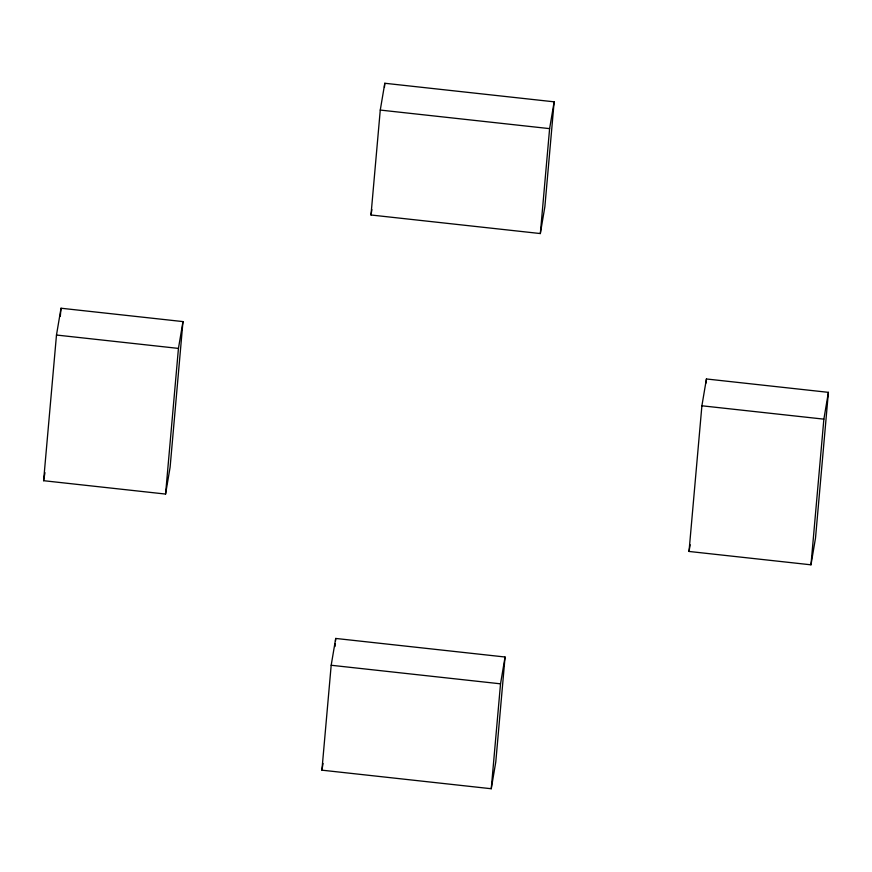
<?xml version="1.0" encoding="UTF-8"?>
<svg xmlns="http://www.w3.org/2000/svg" width="872" height="872" viewBox="0 0 872 872"><rect width="100%" height="100%" fill="white"/><g stroke="black" fill="none" stroke-linecap="round" stroke-linejoin="round"><path stroke-width="1.31" d="M43.6 480.701L56.484 335.033L61.018 308.23L182.978 321.594L170.105 467.261L165.571 494.064L43.6 480.701L44.963 472.657M60.299 316.318L61.018 308.23M165.571 494.064L178.444 348.408L182.978 321.594M321.91 770.172L331.186 665.26L335.72 638.446L505.062 657.008L495.787 761.932L491.252 788.735L321.91 770.172L323.043 763.469M370.992 214.992L380.268 110.068L384.803 83.265L554.145 101.828L544.869 206.74L540.335 233.554L370.992 214.992L371.897 209.629M335.001 646.523L335.24 643.83M335.48 641.138L335.72 638.446M384.443 87.298L384.803 83.265M491.252 788.735L500.528 683.822L505.062 657.008M540.335 233.554L549.611 128.631L554.145 101.828M689.022 551.453L701.895 405.785L706.429 378.971L828.4 392.346L815.516 538.013L810.982 564.816L689.022 551.453L690.155 544.749M706.08 383.026L706.429 378.971M810.982 564.816L823.866 419.149L828.4 392.346M380.268 110.068L549.611 128.631M56.484 335.033L178.444 348.408M701.895 405.785L823.866 419.149M331.186 665.26L500.528 683.822"/></g></svg>
